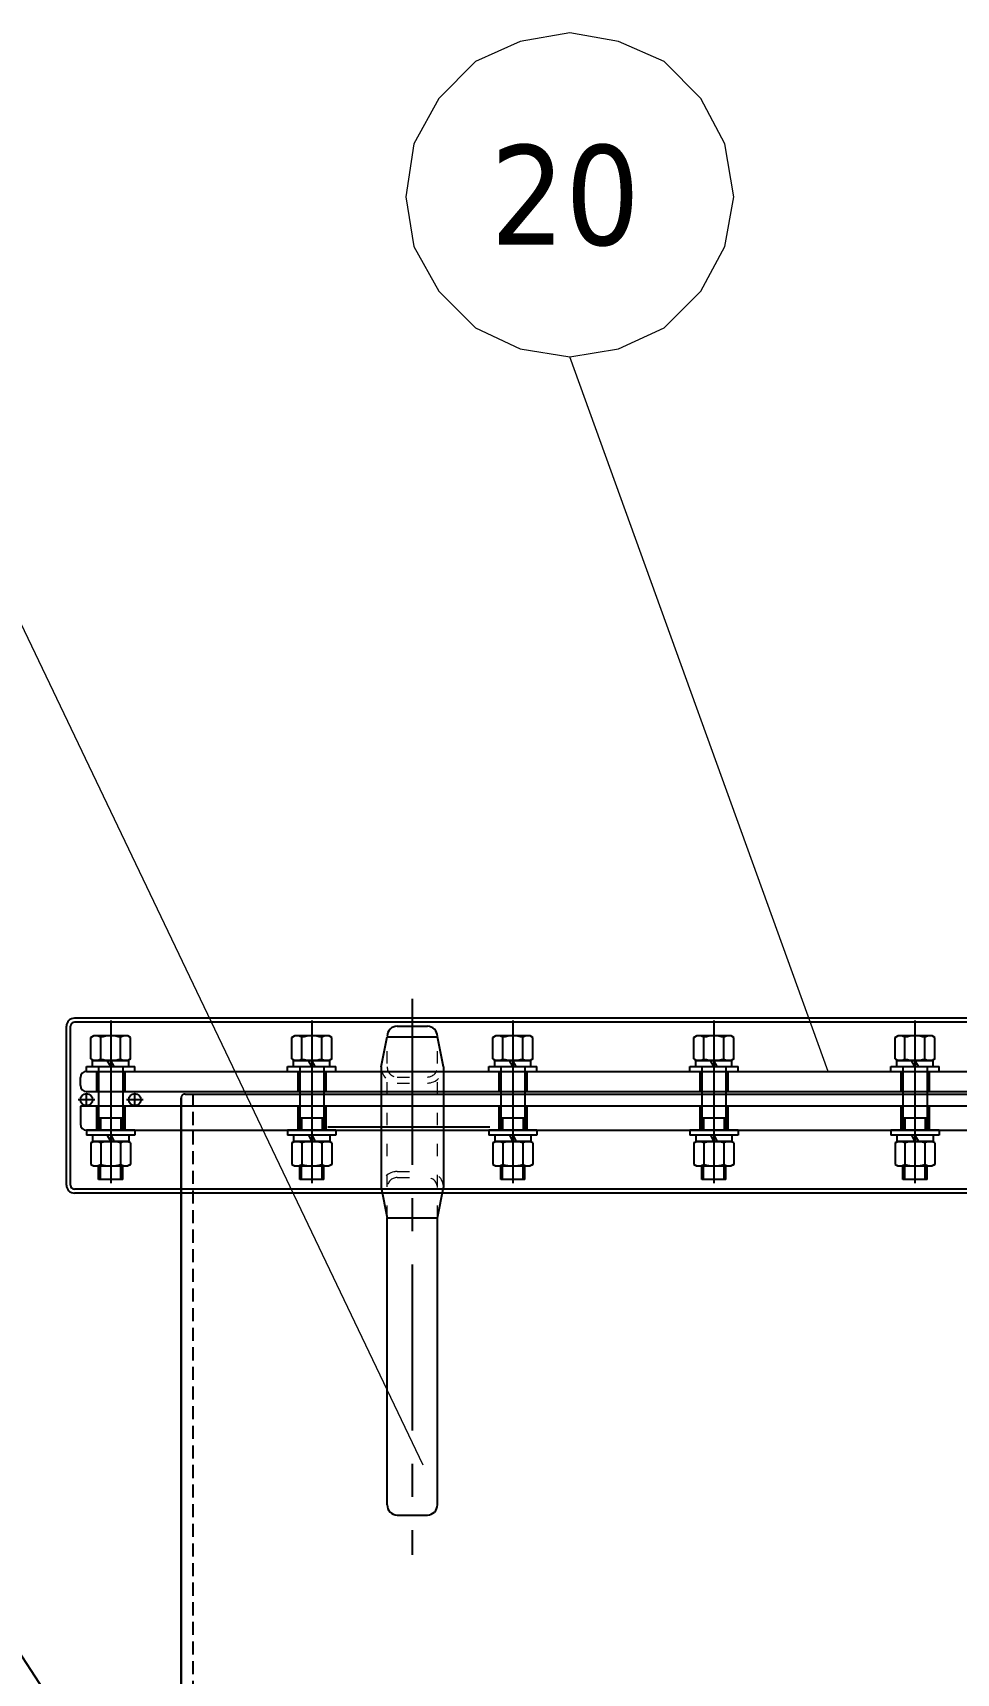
# Model space of a CAD drawing. Header units: millimetres. Extents: x 116956 to 138384, y -169944 to -162492.
# Drawn here: x 132968 to 133427, y -164138 to -163323 of the extents above; entities that cross this region are included whole.
import ezdxf

# ---------------------------------------------------------------- set-up
doc = ezdxf.new("R2010")
doc.units = ezdxf.units.MM
doc.header["$LTSCALE"] = 13
for name, pattern in [('ACAD_ISO03W100', [1.18, 0.47, -0.71]), ('CENTERX2', [101.6, 63.5, -12.7, 12.7, -12.7]), ('DASHED', [0.75, 0.5, -0.25]), ('HIDDEN', [9.525, 6.35, -3.175])]:
    doc.linetypes.add(name, pattern=pattern)
for name, color, linetype in [('1', 4, 'Continuous'), ('2', 3, 'Continuous'), ('4', 2, 'HIDDEN'), ('4虚线层', 6, 'DASHED')]:
    doc.layers.add(name, color=color, linetype=linetype)
doc.layers.add('标注、文本', color=3, linetype='Continuous', lineweight=25)
doc.layers.add('铁心', color=3, linetype='Continuous', lineweight=0)
doc.styles.add('Tahoma$001', font='tahoma.ttf', dxfattribs={"height": 2.159784})

msp = doc.modelspace()

# ---------------------------------------------------------------- linework, layer by layer
at = {"layer": '1', "color": 1, "linetype": 'CENTERX2', "lineweight": -3, "ltscale": 0.1}
for p, q in [((133156.931, -163803.056), (133156.931, -164079.52)), ((133006.931, -163836.751), (133006.931, -163880.019)), ((133106.931, -163836.751), (133106.931, -163880.019)), ((133206.931, -163836.751), (133206.931, -163880.019)), ((133306.931, -163836.751), (133306.931, -163880.019)), ((133406.931, -163836.751), (133406.931, -163880.019)), ((132999.115, -163853.191), (132990.747, -163853.191)), ((132994.931, -163856.429), (132994.931, -163849.952)), ((133023.115, -163853.191), (133014.747, -163853.191)), ((133018.931, -163856.429), (133018.931, -163849.952)), ((133114.873, -163866.677), (133195.566, -163866.677))]:
    msp.add_line(p, q, dxfattribs=at)
at = {"layer": '1'}
for p, q in [((132997.006, -163822.258), (132998.336, -163821.491)), ((132997.006, -163832.923), (132997.006, -163822.258)), ((133015.526, -163821.491), (132998.336, -163821.491)), ((133001.968, -163832.923), (133001.968, -163822.258)), ((133011.893, -163832.923), (133011.893, -163822.258)), ((133016.856, -163822.258), (133015.526, -163821.491)), ((133016.856, -163832.923), (133016.856, -163822.258)), ((133097.006, -163822.258), (133098.336, -163821.491)), ((133097.006, -163832.923), (133097.006, -163822.258)), ((133115.526, -163821.491), (133098.336, -163821.491)), ((133101.968, -163832.923), (133101.968, -163822.258)), ((133111.893, -163832.923), (133111.893, -163822.258)), ((133116.856, -163822.258), (133115.526, -163821.491)), ((133116.856, -163832.923), (133116.856, -163822.258)), ((133197.006, -163822.258), (133198.336, -163821.491)), ((133197.006, -163832.923), (133197.006, -163822.258)), ((133215.526, -163821.491), (133198.336, -163821.491)), ((133201.968, -163832.923), (133201.968, -163822.258)), ((133211.893, -163832.923), (133211.893, -163822.258)), ((133216.856, -163822.258), (133215.526, -163821.491)), ((133216.856, -163832.923), (133216.856, -163822.258)), ((133297.006, -163822.258), (133298.336, -163821.491)), ((133297.006, -163832.923), (133297.006, -163822.258)), ((133315.526, -163821.491), (133298.336, -163821.491)), ((133301.968, -163832.923), (133301.968, -163822.258)), ((133311.893, -163832.923), (133311.893, -163822.258)), ((133316.856, -163822.258), (133315.526, -163821.491)), ((133316.856, -163832.923), (133316.856, -163822.258)), ((133397.006, -163822.258), (133398.336, -163821.491)), ((133397.006, -163832.923), (133397.006, -163822.258)), ((133415.526, -163821.491), (133398.336, -163821.491)), ((133401.968, -163832.923), (133401.968, -163822.258)), ((133411.893, -163832.923), (133411.893, -163822.258)), ((133416.856, -163822.258), (133415.526, -163821.491)), ((133416.856, -163832.923), (133416.856, -163822.258)), ((132994.931, -163839.191), (132994.931, -163836.691)), ((132994.931, -163836.691), (133018.931, -163836.691)), ((132997.006, -163832.923), (132998.336, -163833.691)), ((132997.931, -163836.691), (132997.931, -163833.691)), ((132997.931, -163833.691), (133015.931, -163833.691)), ((132997.931, -163836.691), (133015.931, -163836.691)), ((133015.526, -163833.691), (132998.336, -163833.691)), ((133000.931, -163836.909), (133000.931, -163862.409)), ((133006.931, -163836.691), (133005.231, -163833.691)), ((133008.631, -163836.691), (133006.931, -163833.691)), ((133012.931, -163836.909), (133012.931, -163862.409)), ((133016.856, -163832.923), (133015.526, -163833.691)), ((133015.931, -163836.691), (133015.931, -163833.691)), ((133018.931, -163839.191), (133018.931, -163836.691)), ((133094.931, -163839.191), (133094.931, -163836.691)), ((133094.931, -163836.691), (133118.931, -163836.691)), ((133097.006, -163832.923), (133098.336, -163833.691)), ((133097.931, -163836.691), (133097.931, -163833.691)), ((133097.931, -163833.691), (133115.931, -163833.691)), ((133097.931, -163836.691), (133115.931, -163836.691)), ((133115.526, -163833.691), (133098.336, -163833.691)), ((133100.931, -163836.909), (133100.931, -163862.409)), ((133106.931, -163836.691), (133105.231, -163833.691)), ((133108.631, -163836.691), (133106.931, -163833.691)), ((133112.931, -163836.909), (133112.931, -163862.409)), ((133116.856, -163832.923), (133115.526, -163833.691)), ((133115.931, -163836.691), (133115.931, -163833.691)), ((133118.931, -163839.191), (133118.931, -163836.691)), ((133194.931, -163839.191), (133194.931, -163836.691)), ((133194.931, -163836.691), (133218.931, -163836.691)), ((133197.006, -163832.923), (133198.336, -163833.691)), ((133197.931, -163836.691), (133197.931, -163833.691)), ((133197.931, -163833.691), (133215.931, -163833.691)), ((133197.931, -163836.691), (133215.931, -163836.691)), ((133215.526, -163833.691), (133198.336, -163833.691)), ((133200.931, -163836.909), (133200.931, -163862.409)), ((133206.931, -163836.691), (133205.231, -163833.691)), ((133208.631, -163836.691), (133206.931, -163833.691)), ((133212.931, -163836.909), (133212.931, -163862.409)), ((133216.856, -163832.923), (133215.526, -163833.691)), ((133215.931, -163836.691), (133215.931, -163833.691)), ((133218.931, -163839.191), (133218.931, -163836.691)), ((133294.931, -163839.191), (133294.931, -163836.691)), ((133294.931, -163836.691), (133318.931, -163836.691)), ((133297.006, -163832.923), (133298.336, -163833.691)), ((133297.931, -163836.691), (133297.931, -163833.691)), ((133297.931, -163833.691), (133315.931, -163833.691)), ((133297.931, -163836.691), (133315.931, -163836.691)), ((133315.526, -163833.691), (133298.336, -163833.691)), ((133300.931, -163836.909), (133300.931, -163862.409)), ((133306.931, -163836.691), (133305.231, -163833.691)), ((133308.631, -163836.691), (133306.931, -163833.691)), ((133312.931, -163836.909), (133312.931, -163862.409)), ((133316.856, -163832.923), (133315.526, -163833.691)), ((133315.931, -163836.691), (133315.931, -163833.691)), ((133318.931, -163839.191), (133318.931, -163836.691)), ((133394.931, -163839.191), (133394.931, -163836.691)), ((133394.931, -163836.691), (133418.931, -163836.691)), ((133397.006, -163832.923), (133398.336, -163833.691)), ((133397.931, -163836.691), (133397.931, -163833.691)), ((133397.931, -163833.691), (133415.931, -163833.691)), ((133397.931, -163836.691), (133415.931, -163836.691)), ((133415.526, -163833.691), (133398.336, -163833.691)), ((133400.931, -163836.909), (133400.931, -163862.409)), ((133406.931, -163836.691), (133405.231, -163833.691)), ((133408.631, -163836.691), (133406.931, -163833.691)), ((133412.931, -163836.909), (133412.931, -163862.409)), ((133416.856, -163832.923), (133415.526, -163833.691)), ((133415.931, -163836.691), (133415.931, -163833.691)), ((133418.931, -163839.191), (133418.931, -163836.691)), ((132994.931, -163839.191), (133018.931, -163839.191)), ((133012.931, -163862.409), (133000.931, -163862.409)), ((133000.931, -163862.409), (133000.931, -163868.409)), ((133012.931, -163862.409), (133012.931, -163868.409)), ((133112.931, -163862.409), (133100.931, -163862.409)), ((133100.931, -163862.409), (133100.931, -163868.409)), ((133112.931, -163862.409), (133112.931, -163868.409)), ((133212.931, -163862.409), (133200.931, -163862.409)), ((133200.931, -163862.409), (133200.931, -163868.409)), ((133212.931, -163862.409), (133212.931, -163868.409)), ((133312.931, -163862.409), (133300.931, -163862.409)), ((133300.931, -163862.409), (133300.931, -163868.409)), ((133312.931, -163862.409), (133312.931, -163868.409)), ((133412.931, -163862.409), (133400.931, -163862.409)), ((133400.931, -163862.409), (133400.931, -163868.409)), ((133412.931, -163862.409), (133412.931, -163868.409)), ((133018.931, -163868.409), (132994.931, -163868.409)), ((132994.931, -163868.409), (132994.931, -163870.909)), ((133018.931, -163870.909), (132994.931, -163870.909)), ((133015.931, -163870.909), (132997.931, -163870.909)), ((132997.931, -163870.909), (132997.931, -163873.909)), ((133005.231, -163870.909), (133006.931, -163873.909)), ((133006.931, -163870.909), (133008.631, -163873.909)), ((133015.931, -163870.909), (133015.931, -163873.909)), ((133018.931, -163868.409), (133018.931, -163870.909)), ((133118.931, -163868.409), (133094.931, -163868.409)), ((133094.931, -163868.409), (133094.931, -163870.909)), ((133118.931, -163870.909), (133094.931, -163870.909)), ((133115.931, -163870.909), (133097.931, -163870.909)), ((133097.931, -163870.909), (133097.931, -163873.909)), ((133105.231, -163870.909), (133106.931, -163873.909)), ((133106.931, -163870.909), (133108.631, -163873.909)), ((133115.931, -163870.909), (133115.931, -163873.909)), ((133118.931, -163868.409), (133118.931, -163870.909)), ((133218.931, -163868.409), (133194.931, -163868.409)), ((133194.931, -163868.409), (133194.931, -163870.909)), ((133218.931, -163870.909), (133194.931, -163870.909)), ((133215.931, -163870.909), (133197.931, -163870.909)), ((133197.931, -163870.909), (133197.931, -163873.909)), ((133205.231, -163870.909), (133206.931, -163873.909)), ((133206.931, -163870.909), (133208.631, -163873.909)), ((133215.931, -163870.909), (133215.931, -163873.909)), ((133218.931, -163868.409), (133218.931, -163870.909)), ((133318.931, -163868.409), (133294.931, -163868.409)), ((133294.931, -163868.409), (133294.931, -163870.909)), ((133318.931, -163870.909), (133294.931, -163870.909)), ((133315.931, -163870.909), (133297.931, -163870.909)), ((133297.931, -163870.909), (133297.931, -163873.909)), ((133305.231, -163870.909), (133306.931, -163873.909)), ((133306.931, -163870.909), (133308.631, -163873.909)), ((133315.931, -163870.909), (133315.931, -163873.909)), ((133318.931, -163868.409), (133318.931, -163870.909)), ((133418.931, -163868.409), (133394.931, -163868.409)), ((133394.931, -163868.409), (133394.931, -163870.909)), ((133418.931, -163870.909), (133394.931, -163870.909)), ((133415.931, -163870.909), (133397.931, -163870.909)), ((133397.931, -163870.909), (133397.931, -163873.909)), ((133405.231, -163870.909), (133406.931, -163873.909)), ((133406.931, -163870.909), (133408.631, -163873.909)), ((133415.931, -163870.909), (133415.931, -163873.909)), ((133418.931, -163868.409), (133418.931, -163870.909)), ((132997.006, -163874.676), (132998.336, -163873.909)), ((132997.006, -163874.676), (132997.006, -163885.341)), ((133015.931, -163873.909), (132997.931, -163873.909)), ((132998.336, -163873.909), (133015.526, -163873.909)), ((133001.968, -163874.676), (133001.968, -163885.341)), ((133011.893, -163874.676), (133011.893, -163885.341)), ((133016.856, -163874.676), (133015.526, -163873.909)), ((133016.856, -163874.676), (133016.856, -163885.341)), ((133097.006, -163874.676), (133098.336, -163873.909)), ((133097.006, -163874.676), (133097.006, -163885.341)), ((133115.931, -163873.909), (133097.931, -163873.909)), ((133098.336, -163873.909), (133115.526, -163873.909)), ((133101.968, -163874.676), (133101.968, -163885.341)), ((133111.893, -163874.676), (133111.893, -163885.341)), ((133116.856, -163874.676), (133115.526, -163873.909)), ((133116.856, -163874.676), (133116.856, -163885.341)), ((133197.006, -163874.676), (133198.336, -163873.909)), ((133197.006, -163874.676), (133197.006, -163885.341)), ((133215.931, -163873.909), (133197.931, -163873.909)), ((133198.336, -163873.909), (133215.526, -163873.909)), ((133201.968, -163874.676), (133201.968, -163885.341)), ((133211.893, -163874.676), (133211.893, -163885.341)), ((133216.856, -163874.676), (133215.526, -163873.909)), ((133216.856, -163874.676), (133216.856, -163885.341)), ((133297.006, -163874.676), (133298.336, -163873.909)), ((133297.006, -163874.676), (133297.006, -163885.341)), ((133315.931, -163873.909), (133297.931, -163873.909)), ((133298.336, -163873.909), (133315.526, -163873.909)), ((133301.968, -163874.676), (133301.968, -163885.341)), ((133311.893, -163874.676), (133311.893, -163885.341)), ((133316.856, -163874.676), (133315.526, -163873.909)), ((133316.856, -163874.676), (133316.856, -163885.341)), ((133397.006, -163874.676), (133398.336, -163873.909)), ((133397.006, -163874.676), (133397.006, -163885.341)), ((133415.931, -163873.909), (133397.931, -163873.909)), ((133398.336, -163873.909), (133415.526, -163873.909)), ((133401.968, -163874.676), (133401.968, -163885.341)), ((133411.893, -163874.676), (133411.893, -163885.341)), ((133416.856, -163874.676), (133415.526, -163873.909)), ((133416.856, -163874.676), (133416.856, -163885.341)), ((132997.006, -163885.341), (132998.336, -163886.109)), ((132998.336, -163886.109), (133015.526, -163886.109)), ((133000.931, -163892.85), (133000.931, -163886.109)), ((133012.931, -163892.85), (133012.931, -163886.109)), ((133016.856, -163885.341), (133015.526, -163886.109)), ((133097.006, -163885.341), (133098.336, -163886.109)), ((133098.336, -163886.109), (133115.526, -163886.109)), ((133100.931, -163892.85), (133100.931, -163886.109)), ((133112.931, -163892.85), (133112.931, -163886.109)), ((133116.856, -163885.341), (133115.526, -163886.109)), ((133197.006, -163885.341), (133198.336, -163886.109)), ((133198.336, -163886.109), (133215.526, -163886.109)), ((133200.931, -163892.85), (133200.931, -163886.109)), ((133212.931, -163892.85), (133212.931, -163886.109)), ((133216.856, -163885.341), (133215.526, -163886.109)), ((133297.006, -163885.341), (133298.336, -163886.109)), ((133298.336, -163886.109), (133315.526, -163886.109)), ((133300.931, -163892.85), (133300.931, -163886.109)), ((133312.931, -163892.85), (133312.931, -163886.109)), ((133316.856, -163885.341), (133315.526, -163886.109)), ((133397.006, -163885.341), (133398.336, -163886.109)), ((133398.336, -163886.109), (133415.526, -163886.109)), ((133400.931, -163892.85), (133400.931, -163886.109)), ((133412.931, -163892.85), (133412.931, -163886.109)), ((133416.856, -163885.341), (133415.526, -163886.109)), ((133012.931, -163892.85), (133000.931, -163892.85)), ((133112.931, -163892.85), (133100.931, -163892.85)), ((133212.931, -163892.85), (133200.931, -163892.85)), ((133312.931, -163892.85), (133300.931, -163892.85)), ((133412.931, -163892.85), (133400.931, -163892.85))]:
    msp.add_line(p, q, dxfattribs=at)
for centre, radius, start, end in [((132999.541, -163826.059), 4.569, 57.914436, 123.704561), ((133006.931, -163839.491), 18, 73.996597, 106.003403), ((133014.321, -163826.059), 4.569, 56.295439, 122.085564), ((133099.541, -163826.059), 4.569, 57.914436, 123.704561), ((133106.931, -163839.491), 18, 73.996597, 106.003403), ((133114.321, -163826.059), 4.569, 56.295439, 122.085564), ((133199.541, -163826.059), 4.569, 57.914436, 123.704561), ((133206.931, -163839.491), 18, 73.996597, 106.003403), ((133214.321, -163826.059), 4.569, 56.295439, 122.085564), ((133299.541, -163826.059), 4.569, 57.914436, 123.704561), ((133306.931, -163839.491), 18, 73.996597, 106.003403), ((133314.321, -163826.059), 4.569, 56.295439, 122.085564), ((133399.541, -163826.059), 4.569, 57.914436, 123.704561), ((133406.931, -163839.491), 18, 73.996597, 106.003403), ((133414.321, -163826.059), 4.569, 56.295439, 122.085564), ((132999.541, -163829.122), 4.569, 236.295439, 302.558752), ((133006.931, -163815.691), 18, 253.996597, 286.003403), ((133014.321, -163829.122), 4.569, 237.914436, 303.704561), ((133099.541, -163829.122), 4.569, 236.295439, 302.558752), ((133106.931, -163815.691), 18, 253.996597, 286.003403), ((133114.321, -163829.122), 4.569, 237.914436, 303.704561), ((133199.541, -163829.122), 4.569, 236.295439, 302.558752), ((133206.931, -163815.691), 18, 253.996597, 286.003403), ((133214.321, -163829.122), 4.569, 237.914436, 303.704561), ((133299.541, -163829.122), 4.569, 236.295439, 302.558752), ((133306.931, -163815.691), 18, 253.996597, 286.003403), ((133314.321, -163829.122), 4.569, 237.914436, 303.704561), ((133399.541, -163829.122), 4.569, 236.295439, 302.558752), ((133406.931, -163815.691), 18, 253.996597, 286.003403), ((133414.321, -163829.122), 4.569, 237.914436, 303.704561), ((132999.541, -163878.477), 4.569, 57.914436, 123.704561), ((133006.931, -163891.909), 18, 73.996597, 106.003403), ((133014.321, -163878.477), 4.569, 56.295439, 122.558752), ((133099.541, -163878.477), 4.569, 57.914436, 123.704561), ((133106.931, -163891.909), 18, 73.996597, 106.003403), ((133114.321, -163878.477), 4.569, 56.295439, 122.558752), ((133199.541, -163878.477), 4.569, 57.914436, 123.704561), ((133206.931, -163891.909), 18, 73.996597, 106.003403), ((133214.321, -163878.477), 4.569, 56.295439, 122.558752), ((133299.541, -163878.477), 4.569, 57.914436, 123.704561), ((133306.931, -163891.909), 18, 73.996597, 106.003403), ((133314.321, -163878.477), 4.569, 56.295439, 122.558752), ((133399.541, -163878.477), 4.569, 57.914436, 123.704561), ((133406.931, -163891.909), 18, 73.996597, 106.003403), ((133414.321, -163878.477), 4.569, 56.295439, 122.558752), ((132999.541, -163881.54), 4.569, 236.295439, 302.085564), ((133006.931, -163868.109), 18, 253.996597, 286.003403), ((133014.321, -163881.54), 4.569, 237.914436, 303.704561), ((133099.541, -163881.54), 4.569, 236.295439, 302.085564), ((133106.931, -163868.109), 18, 253.996597, 286.003403), ((133114.321, -163881.54), 4.569, 237.914436, 303.704561), ((133199.541, -163881.54), 4.569, 236.295439, 302.085564), ((133206.931, -163868.109), 18, 253.996597, 286.003403), ((133214.321, -163881.54), 4.569, 237.914436, 303.704561), ((133299.541, -163881.54), 4.569, 236.295439, 302.085564), ((133306.931, -163868.109), 18, 253.996597, 286.003403), ((133314.321, -163881.54), 4.569, 237.914436, 303.704561), ((133399.541, -163881.54), 4.569, 236.295439, 302.085564), ((133406.931, -163868.109), 18, 253.996597, 286.003403), ((133414.321, -163881.54), 4.569, 237.914436, 303.704561)]:
    msp.add_arc(centre, radius, start, end, dxfattribs=at)
at = {"layer": '2'}
for p, q in [((133001.831, -163862.409), (133001.831, -163868.409)), ((133012.031, -163862.409), (133012.031, -163868.409)), ((133101.831, -163862.409), (133101.831, -163868.409)), ((133112.031, -163862.409), (133112.031, -163868.409)), ((133201.831, -163862.409), (133201.831, -163868.409)), ((133212.031, -163862.409), (133212.031, -163868.409)), ((133301.831, -163862.409), (133301.831, -163868.409)), ((133312.031, -163862.409), (133312.031, -163868.409)), ((133401.831, -163862.409), (133401.831, -163868.409)), ((133412.031, -163862.409), (133412.031, -163868.409)), ((133001.831, -163892.85), (133001.831, -163886.109)), ((133012.031, -163892.85), (133012.031, -163886.109)), ((133101.831, -163892.85), (133101.831, -163886.109)), ((133112.031, -163892.85), (133112.031, -163886.109)), ((133201.831, -163892.85), (133201.831, -163886.109)), ((133212.031, -163892.85), (133212.031, -163886.109)), ((133301.831, -163892.85), (133301.831, -163886.109)), ((133312.031, -163892.85), (133312.031, -163886.109)), ((133401.831, -163892.85), (133401.831, -163886.109)), ((133412.031, -163892.85), (133412.031, -163886.109))]:
    msp.add_line(p, q, dxfattribs=at)
at = {"layer": '4'}
for p, q in [((133006.931, -163813.909), (133006.931, -163894.709)), ((133106.931, -163813.909), (133106.931, -163894.709)), ((133206.931, -163813.909), (133206.931, -163894.709)), ((133306.931, -163813.909), (133306.931, -163894.709)), ((133406.931, -163813.909), (133406.931, -163894.709))]:
    msp.add_line(p, q, dxfattribs=at)
at = {"layer": '4虚线层'}
msp.add_line((133047.931, -165552.543), (133047.931, -163850.409), dxfattribs=at)
msp.add_arc((133043.931, -163852.409), 2, 90, 180, dxfattribs=at)
at = {"layer": '标注、文本'}
for p, q in [((132531.785, -163471.537), (133098.373, -164337.092)), ((133903.931, -163812.685), (132988.931, -163812.685)), ((132984.931, -163895.668), (132984.931, -163816.685)), ((132986.931, -163895.668), (132986.931, -163816.685)), ((133903.931, -163814.685), (132988.931, -163814.685)), ((133141.431, -163836.926), (133144.431, -163821.926)), ((133144.431, -163821.926), (133169.431, -163821.926)), ((133149.431, -163816.685), (133164.431, -163816.685)), ((133172.431, -163836.926), (133169.431, -163821.926)), ((133141.431, -163836.926), (133141.431, -163896.926)), ((133172.431, -163836.926), (133172.431, -163896.926)), ((132991.931, -163846.191), (132991.931, -163842.191)), ((132991.931, -163846.191), (132991.931, -163842.191)), ((132994.931, -163839.191), (133904.931, -163839.191)), ((132999.931, -163839.191), (132999.931, -163849.191)), ((133013.931, -163839.191), (133013.931, -163849.191)), ((133099.931, -163839.191), (133099.931, -163849.191)), ((133113.931, -163839.191), (133113.931, -163849.191)), ((133199.931, -163839.191), (133199.931, -163849.191)), ((133213.931, -163839.191), (133213.931, -163849.191)), ((133299.931, -163839.191), (133299.931, -163849.191)), ((133313.931, -163839.191), (133313.931, -163849.191)), ((133399.931, -163839.191), (133399.931, -163849.191)), ((133413.931, -163839.191), (133413.931, -163849.191)), ((132994.931, -163849.191), (133904.931, -163849.191)), ((133043.931, -163850.409), (133907.931, -163850.409)), ((133041.931, -163856.409), (132991.931, -163856.409)), ((133907.931, -163856.409), (132991.931, -163856.409)), ((132991.931, -163856.409), (132991.931, -163865.409)), ((132999.931, -163856.409), (132999.931, -163868.409)), ((133013.931, -163856.409), (133013.931, -163868.409)), ((133099.931, -163856.409), (133099.931, -163868.409)), ((133113.931, -163856.409), (133113.931, -163868.409)), ((133199.931, -163856.409), (133199.931, -163868.409)), ((133213.931, -163856.409), (133213.931, -163868.409)), ((133299.931, -163856.409), (133299.931, -163868.409)), ((133313.931, -163856.409), (133313.931, -163868.409)), ((133399.931, -163856.409), (133399.931, -163868.409)), ((133413.931, -163856.409), (133413.931, -163868.409)), ((132994.931, -163868.409), (133907.931, -163868.409)), ((133904.931, -163897.668), (132988.931, -163897.668)), ((133904.931, -163899.668), (132988.931, -163899.668)), ((133141.431, -163896.926), (133144.431, -163911.926)), ((133169.431, -163911.926), (133172.431, -163896.926)), ((133144.431, -164054.668), (133144.431, -163911.926)), ((133144.431, -163911.926), (133169.431, -163911.926)), ((133169.431, -164054.668), (133169.431, -163911.926)), ((133149.431, -164059.668), (133164.431, -164059.668))]:
    msp.add_line(p, q, dxfattribs=at)
at = {"layer": '标注、文本', "color": 2, "linetype": 'ACAD_ISO03W100', "lineweight": 18}
for p, q in [((133144.431, -163911.926), (133144.431, -163821.685)), ((133169.431, -163911.926), (133169.431, -163821.685)), ((133149.431, -163841.926), (133164.431, -163841.926)), ((133149.431, -163844.926), (133164.431, -163844.926)), ((133149.431, -163888.926), (133164.431, -163888.926)), ((133149.431, -163891.926), (133164.431, -163891.926))]:
    msp.add_line(p, q, dxfattribs=at)
at = {"layer": '标注、文本', "color": 4, "lineweight": 30}
msp.add_line((133041.931, -165552.543), (133041.931, -163852.409), dxfattribs=at)
at = {"layer": '标注、文本'}
for centre in [(132994.931, -163853.191), (133018.931, -163853.191)]:
    msp.add_circle(centre, 3, dxfattribs=at)
for centre, radius, start, end in [((132988.931, -163816.685), 4, 90, 180), ((132988.931, -163816.685), 2, 90, 180), ((133149.431, -163821.685), 5, 90, 180), ((133164.431, -163821.685), 5, 0, 90), ((132994.931, -163842.191), 3, 90, 180), ((132994.931, -163842.191), 3, 90, 180), ((132994.931, -163846.191), 3, 180, 270), ((132994.931, -163846.191), 3, 180, 270), ((132994.931, -163865.409), 3, 180, 270), ((132988.931, -163895.668), 4, 180, 270), ((132988.931, -163895.668), 2, 180, 270), ((133149.431, -164054.668), 5, 180, 270), ((133164.431, -164054.668), 5, 270, 0)]:
    msp.add_arc(centre, radius, start, end, dxfattribs=at)
at = {"layer": '标注、文本', "color": 2, "linetype": 'ACAD_ISO03W100', "lineweight": 18}
for centre, radius, start, end in [((133149.431, -163836.926), 8, 180, 270), ((133149.431, -163836.926), 5, 180, 270), ((133164.431, -163836.926), 5, 270, 0), ((133164.431, -163836.926), 8, 270, 0), ((133149.431, -163896.926), 8, 90, 180), ((133149.431, -163896.926), 5, 90, 180), ((133164.431, -163896.926), 8, 0, 90), ((133164.431, -163896.926), 5, 0, 90)]:
    msp.add_arc(centre, radius, start, end, dxfattribs=at)
at = {"layer": '铁心'}
msp.add_lwpolyline([(133316.791, -163404.324), (133312.418, -163378.085), (133300.491, -163355.424), (133282.203, -163337.135), (133259.541, -163327.196), (133235.29, -163322.823), (133210.64, -163327.196), (133188.377, -163337.135), (133170.088, -163355.424), (133157.764, -163378.085), (133153.788, -163404.324), (133157.764, -163428.974), (133170.088, -163451.237), (133188.377, -163469.525), (133210.64, -163479.862), (133235.29, -163483.838), (133259.541, -163479.862), (133282.203, -163469.525), (133300.491, -163451.237), (133312.418, -163428.974)], close=True, dxfattribs=at)
for points in [[(133162.315, -164034.956), (132896.049, -163478.198), (132896.049, -163478.198)], [(133363.732, -163839.191), (133235.29, -163483.838), (133235.29, -163483.838)]]:
    msp.add_lwpolyline(points, dxfattribs=at)

# ---------------------------------------------------------------- texts
at = {"layer": '铁心', "style": 'Tahoma$001'}
msp.add_text('20', height=49.6179, dxfattribs=at).set_placement((133195.726, -163428.208))

doc.saveas('drawing.dxf')
